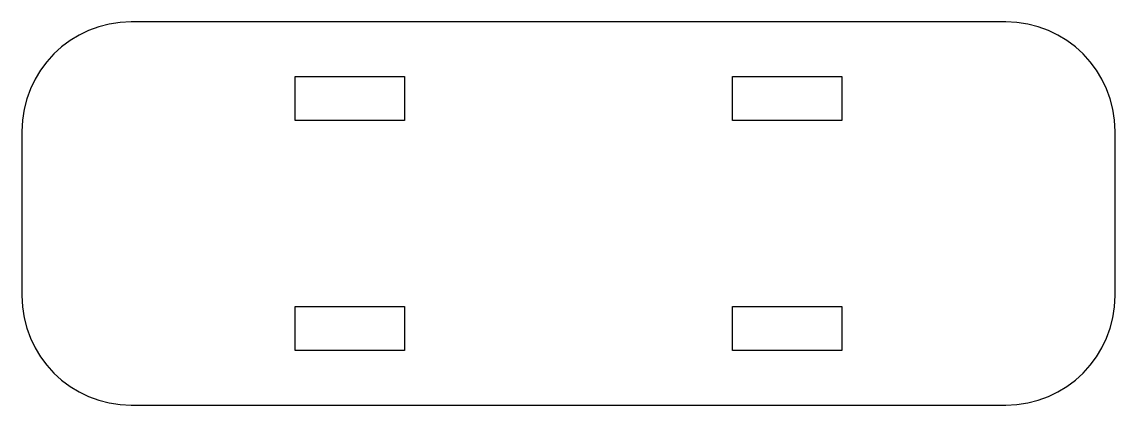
# Model space of a CAD drawing. Header units: millimetres. Extents: x -50 to 50, y -18 to 18.
import ezdxf

# ---------------------------------------------------------------- set-up
doc = ezdxf.new("R2010")
doc.units = ezdxf.units.MM

msp = doc.modelspace()

# ---------------------------------------------------------------- linework, layer by layer
msp.add_lwpolyline([(-50, -7.5, 0.41421), (-40, -17.5), (40, -17.5, 0.41421), (50, -7.5), (50, 7.5, 0.41421), (40, 17.5), (-40, 17.5, 0.41421), (-50, 7.5)], format="xyb", close=True)
for points in [[(-25, 8.5), (-25, 12.5), (-15, 12.5), (-15, 8.5)], [(25, 12.5), (25, 8.5), (15, 8.5), (15, 12.5)], [(-25, -12.5), (-25, -8.5), (-15, -8.5), (-15, -12.5)], [(25, -12.5), (15, -12.5), (15, -8.5), (25, -8.5)]]:
    msp.add_lwpolyline(points, close=True)

doc.saveas('drawing.dxf')
